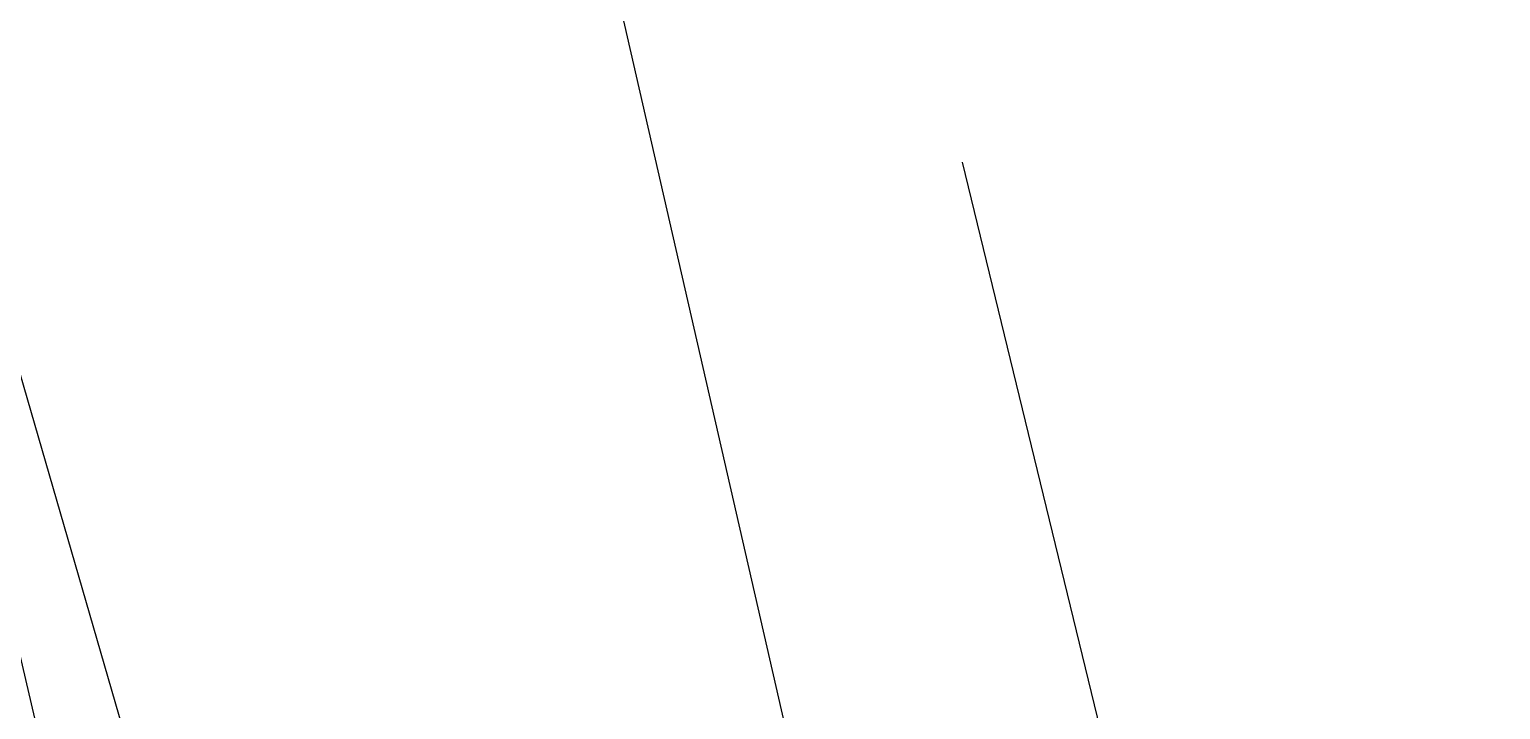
# Model space of a CAD drawing. Header units: feet. Extents: x -84 to 198, y -22 to 181.
# Drawn here: x 15.308 to 16.525, y 47.418 to 47.981 of the extents above; entities that cross this region are included whole.
import ezdxf

# ---------------------------------------------------------------- set-up
doc = ezdxf.new("R2010")
doc.units = ezdxf.units.FT
doc.layers.add('A-LINEA', color=7, linetype='CONTINUOUS')

msp = doc.modelspace()

# ---------------------------------------------------------------- linework, layer by layer
at = {"layer": 'A-LINEA'}
for p, q in [((15.1067, 51.0178), (15.9333, 47.4044)), ((15.1067, 51.0178), (15.9333, 47.4044)), ((15.07, 48.4907), (17.1689, 41.2494)), ((15.07, 48.4907), (17.1689, 41.2494)), ((16.08, 47.8711), (16.2, 47.3778)), ((16.08, 47.8711), (16.2, 47.3778))]:
    msp.add_line(p, q, dxfattribs=at)
msp.add_lwpolyline([(14.4667, 50.9911), (15.3467, 47.1511), (15.3467, 47.1378), (15.3733, 47.1511), (14.48, 50.9911), (14.4667, 50.9911)], dxfattribs=at)
msp.add_lwpolyline([(14.4667, 50.9911), (15.3467, 47.1511), (15.3467, 47.1378), (15.3733, 47.1511), (14.48, 50.9911), (14.4667, 50.9911)], dxfattribs=at)

doc.saveas('drawing.dxf')
